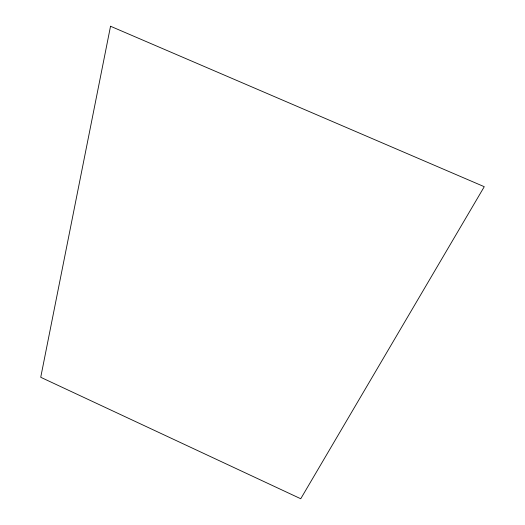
<?xml version="1.0" encoding="UTF-8"?>
<svg xmlns="http://www.w3.org/2000/svg" width="525" height="525" viewBox="0 0 525 525"><rect width="100%" height="100%" fill="white"/><g stroke="black" fill="none" stroke-linecap="round" stroke-linejoin="round"><path stroke-width="0.79" d="M110.532 26.25L40.733 377.285L300.74 498.75L484.267 186.697L110.532 26.25"/></g></svg>
